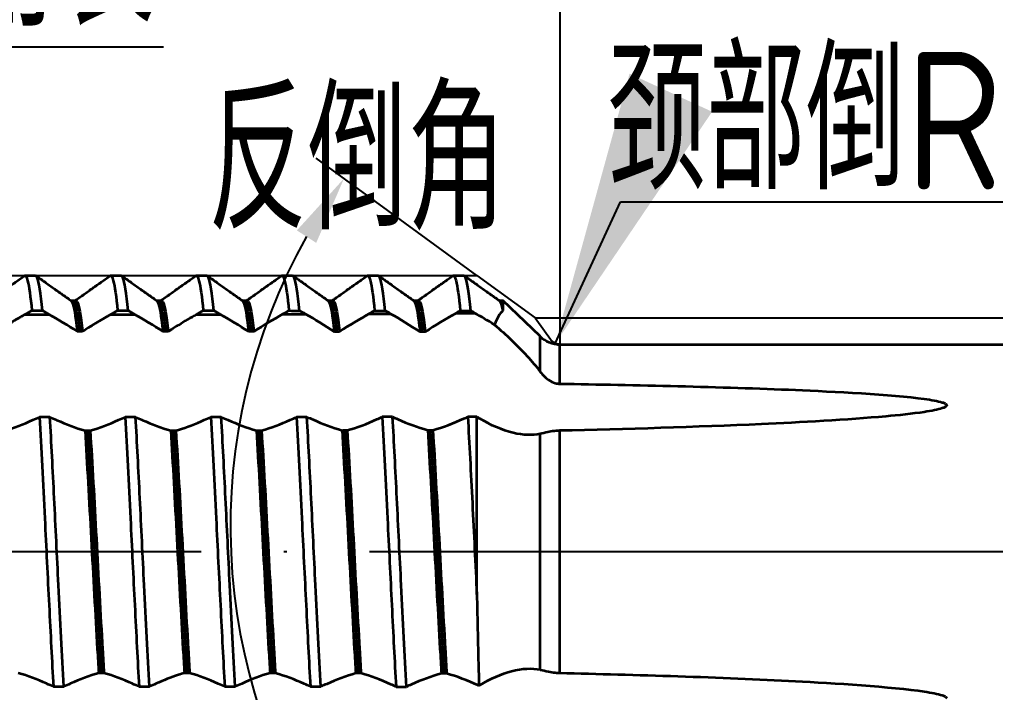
# Model space of a CAD drawing. Header units: millimetres. Extents: x -4 to 163, y 2 to 64.
# Drawn here: x 48.6 to 83.92, y 17.76 to 42.12 of the extents above; entities that cross this region are included whole.
import ezdxf

# ---------------------------------------------------------------- set-up
doc = ezdxf.new("R2010")
doc.units = ezdxf.units.MM
doc.linetypes.add('ACAD_ISO04W100', pattern=[30, 24, -3, 0, -3])
doc.layers.add('标注', color=3, linetype='Continuous')
doc.layers.add('轮廓', color=4, linetype='Continuous', lineweight=35)
doc.styles.get("Standard").update_dxf_attribs({"font": 'arial.ttf'})
doc.styles.add('工程字', font='gbenor.shx', dxfattribs={"bigfont": 'gbcbig.shx'})
doc.dimstyles.new('ISO-25', dxfattribs={"dimtxt": 2.5, "dimasz": 2.5, "dimexe": 1.25, "dimexo": 0.625, "dimtad": 1, "dimtxsty": 'Standard', "dimcen": 2.5, "dimadec": 0, "dimazin": 0, "dimtfac": 1, "dimtmove": 0, "dimatfit": 3, "dimfxl": 1, "dimarcsym": 0})
doc.dimstyles.new('ZQH', dxfattribs={"dimtxt": 3, "dimasz": 2.5, "dimexe": 1.25, "dimexo": 0, "dimgap": 0.5, "dimtad": 1, "dimdec": 3, "dimdsep": 46, "dimtxsty": '工程字', "dimblk": 'CLOSEDBLANK', "dimcen": -0.8, "dimclrd": 3, "dimclre": 3, "dimclrt": 3, "dimadec": 1, "dimazin": 2, "dimtfac": 1, "dimtdec": 3, "dimtofl": 0, "dimtmove": 0, "dimatfit": 3, "dimldrblk": 'CLOSEDBLANK', "dimfxl": 1, "dimtolj": 1, "dimtzin": 0, "dimarcsym": 0})
doc.dimstyles.new('ZQV', dxfattribs={"dimtxt": 3, "dimasz": 2.5, "dimexe": 1.25, "dimexo": 0, "dimgap": 0.5, "dimtad": 1, "dimtih": 1, "dimtoh": 1, "dimdec": 3, "dimdsep": 46, "dimtxsty": '工程字', "dimblk": 'CLOSEDBLANK', "dimcen": -0.8, "dimclrd": 3, "dimclre": 3, "dimclrt": 3, "dimadec": 1, "dimazin": 2, "dimtfac": 1, "dimtdec": 3, "dimtofl": 0, "dimtmove": 0, "dimatfit": 3, "dimldrblk": 'CLOSEDBLANK', "dimfxl": 1, "dimtolj": 1, "dimtzin": 0, "dimarcsym": 0})

# ---------------------------------------------------------------- blocks, each defined once
blk = doc.blocks.new('*D56')
at = {"layer": 'Defpoints', "color": 0, "transparency": 16777216}
for p in [(142.154, 57.166), (142.154, 32.699), (22.154, 27.348)]:
    blk.add_point(p, dxfattribs=at)
at = {"layer": '标注', "color": 3, "lineweight": -2, "transparency": 16777216}
for p, q in [((22.154, 27.348), (22.154, 58.416)), ((142.154, 32.699), (142.154, 58.416)), ((24.654, 57.166), (139.654, 57.166))]:
    blk.add_line(p, q, dxfattribs=at)
at = {"layer": '标注', "color": 3, "transparency": 16777216}
for points in [[(24.654, 57.583), (24.654, 56.749), (22.154, 57.166)], [(139.654, 57.583), (139.654, 56.749), (142.154, 57.166)]]:
    blk.add_solid(points, dxfattribs=at)
at = {"layer": '标注', "color": 3, "transparency": 16777216, "insert": (80.153, 60.249), "char_height": 5, "attachment_point": 5, "style": '工程字'}
blk.add_mtext('\\A1;总长', dxfattribs=at)
blk = doc.blocks.new('_ClosedBlank')
at = {"color": 0, "linetype": 'ByBlock', "lineweight": -2}
for p, q in [((-1, 0.167), (0, 0)), ((-1, 0.167), (-1, -0.167)), ((0, 0), (-1, -0.167))]:
    blk.add_line(p, q, dxfattribs=at)
blk = doc.blocks.new('*D61')
at = {"color": 3, "lineweight": -2, "transparency": 16777216}
for p, q in [((22.154, 27.348), (22.154, 42.376)), ((31.654, 32.848), (31.654, 42.376)), ((24.654, 41.126), (29.154, 41.126)), ((31.654, 41.126), (53.816, 41.126))]:
    blk.add_line(p, q, dxfattribs=at)
at = {"color": 3, "transparency": 16777216}
for points in [[(24.654, 41.543), (24.654, 40.709), (22.154, 41.126)], [(29.154, 41.543), (29.154, 40.709), (31.654, 41.126)]]:
    blk.add_solid(points, dxfattribs=at)
at = {"layer": 'Defpoints', "color": 0, "transparency": 16777216}
for p in [(31.654, 41.126), (31.654, 32.848), (22.154, 27.348)]:
    blk.add_point(p, dxfattribs=at)
at = {"color": 3, "transparency": 16777216, "insert": (46.34, 44.347), "char_height": 5, "attachment_point": 5, "style": '工程字'}
blk.add_mtext('\\A1;导向角长', dxfattribs=at)
blk = doc.blocks.new('*D66')
at = {"color": 3, "lineweight": -2, "transparency": 16777216}
for p, q in [((65.154, 32.848), (59.335, 37.097)), ((65.154, 12.848), (60.603, 8.854))]:
    blk.add_line(p, q, dxfattribs=at)
blk.add_arc((77.595, 23.767), 21.358, 150.5821, 214.5608, dxfattribs=at)
at = {"color": 3, "transparency": 16777216}
for points in [[(58.641, 34.483), (59.341, 34.032), (60.344, 36.36)], [(60.335, 11.907), (59.678, 11.395), (61.543, 9.679)]]:
    blk.add_solid(points, dxfattribs=at)
at = {"layer": 'Defpoints', "color": 0, "transparency": 16777216}
for p in [(65.154, 32.848), (67.259, 31.312), (57.011, 18.07), (67.875, 15.236), (65.154, 12.848)]:
    blk.add_point(p, dxfattribs=at)
at = {"color": 3, "transparency": 16777216, "insert": (60.828, 36.997), "char_height": 5, "attachment_point": 5, "style": '工程字'}
blk.add_mtext('\\A1;反倒角', dxfattribs=at)
blk = doc.blocks.new('*D68')
at = {"color": 3, "lineweight": -2, "transparency": 16777216}
for p, q in [((91.498, 31.312), (91.498, 54.026)), ((67.259, 31.312), (92.748, 31.312)), ((91.498, 16.884), (91.498, 28.812)), ((67.259, 14.384), (92.748, 14.384))]:
    blk.add_line(p, q, dxfattribs=at)
at = {"color": 3, "transparency": 16777216}
for points in [[(91.082, 28.812), (91.915, 28.812), (91.498, 31.312)], [(91.082, 16.884), (91.915, 16.884), (91.498, 14.384)]]:
    blk.add_solid(points, dxfattribs=at)
at = {"layer": 'Defpoints', "color": 0, "transparency": 16777216}
for p in [(67.259, 31.312), (67.259, 14.384), (91.498, 14.384)]:
    blk.add_point(p, dxfattribs=at)
at = {"color": 3, "transparency": 16777216, "insert": (88.361, 44.702), "char_height": 5, "attachment_point": 5, "rotation": 90, "style": '工程字'}
blk.add_mtext('\\A1;反倒角直径', dxfattribs=at)
blk = doc.blocks.new('*D69')
at = {"color": 3, "lineweight": -2, "transparency": 16777216}
for p, q in [((22.154, 27.348), (22.154, 50.061)), ((68.166, 30.348), (68.166, 50.061)), ((24.654, 48.811), (65.666, 48.811))]:
    blk.add_line(p, q, dxfattribs=at)
at = {"color": 3, "transparency": 16777216}
for points in [[(24.654, 49.228), (24.654, 48.395), (22.154, 48.811)], [(65.666, 49.228), (65.666, 48.395), (68.166, 48.811)]]:
    blk.add_solid(points, dxfattribs=at)
at = {"layer": 'Defpoints', "color": 0, "transparency": 16777216}
for p in [(68.166, 48.811), (68.166, 30.348), (22.154, 27.348)]:
    blk.add_point(p, dxfattribs=at)
at = {"color": 3, "transparency": 16777216, "insert": (45.16, 52.059), "char_height": 5, "attachment_point": 5, "style": '工程字'}
blk.add_mtext('\\A1;最大螺纹长度', dxfattribs=at)

msp = doc.modelspace()

# ---------------------------------------------------------------- linework, layer by layer
for p, q in [((31.6545, 32.8485), (65.1545, 32.8485)), ((65.1545, 32.8485), (67.2587, 31.3125)), ((67.2587, 31.3125), (67.8748, 30.461)), ((68.1545, 30.3485), (101.6545, 30.3485))]:
    msp.add_line(p, q)
at = {"color": 2, "linetype": 'ACAD_ISO04W100'}
msp.add_line((145.4719, 22.8485), (18.9166, 22.8485), dxfattribs=at)
at = {"lineweight": 40}
msp.add_arc((68.1603, 30.7666), 0.4182, 226.94323, 270.79362, dxfattribs=at)
at = {"layer": '轮廓', "color": 4, "lineweight": 35}
for p, q in [((48.8027, 32.8485), (49.1814, 32.8485)), ((51.9027, 32.8485), (52.2814, 32.8485)), ((55.0027, 32.8485), (55.3814, 32.8485)), ((58.1027, 32.8485), (58.4814, 32.8485)), ((61.2027, 32.8485), (61.5814, 32.8485)), ((64.3027, 32.8485), (64.6814, 32.8485)), ((50.4577, 31.9485), (50.5421, 31.9485)), ((50.5421, 31.9485), (50.636, 31.9485)), ((53.5577, 31.9485), (53.6421, 31.9485)), ((53.6421, 31.9485), (53.736, 31.9485)), ((56.6577, 31.9485), (56.7421, 31.9485)), ((56.7421, 31.9485), (56.836, 31.9485)), ((59.7577, 31.9485), (59.8421, 31.9485)), ((59.8421, 31.9485), (59.936, 31.9485)), ((62.8577, 31.9485), (62.9421, 31.9485)), ((62.9421, 31.9485), (63.036, 31.9485)), ((65.9577, 31.9485), (66.0421, 31.9485)), ((66.0421, 31.9485), (66.0896, 31.9485)), ((67.4403, 30.6485), (66.0896, 31.9485)), ((48.8111, 31.4398), (49.6734, 31.4398)), ((49.0541, 31.5782), (49.4328, 31.5782)), ((51.9111, 31.4398), (52.7734, 31.4398)), ((52.1541, 31.5782), (52.5328, 31.5782)), ((67.4403, 29.3787), (67.4403, 30.6485)), ((67.4474, 30.6413), (67.4403, 30.6485)), ((67.4474, 29.3692), (67.4474, 30.6413)), ((68.1545, 28.9322), (68.1545, 30.3485)), ((68.1545, 30.3485), (101.6545, 30.3485)), ((49.705, 27.7262), (49.3263, 27.7262)), ((52.805, 27.7262), (52.4263, 27.7262)), ((65.1545, 21.298), (65.1545, 27.7353)), ((68.1545, 18.4624), (68.1545, 27.2345)), ((67.4403, 18.5828), (67.4403, 27.1141)), ((67.4474, 18.5812), (67.4474, 27.1157)), ((49.8291, 17.9707), (50.2078, 17.9707)), ((52.9291, 17.9707), (53.3078, 17.9707))]:
    msp.add_line(p, q, dxfattribs=at)
at = {"layer": '轮廓', "color": 4, "lineweight": 35, "extrusion": (0, 0, -1)}
msp.add_arc((-68.1545, 31.3485), 1, 270, 315, dxfattribs=at)
at = {"layer": '轮廓', "color": 4, "lineweight": 35}
for major_axis, start_param, end_param in [((770.64, 0), -1.5699438, -1.5688279), ((-770.64, 0), 1.5756874, 1.5767661), ((770.64, 0), -1.5618441, -1.5608462), ((-770.64, 0), 1.5838328, 1.5847061)]:
    msp.add_ellipse((54.3545, 576.3646), major_axis=major_axis, ratio=0.7071068, start_param=start_param, end_param=end_param, dxfattribs=at)
for points, knots in [([(48.7854, 32.8423), (48.8232, 32.8692), (48.8609, 32.8079), (48.9507, 32.4555), (49.0022, 32.0907), (49.0541, 31.5782)], [4.7747244, 4.7747244, 4.7747244, 4.7747244, 7.0829212, 7.0829212, 10.2391818, 10.2391818, 10.2391818, 10.2391818]), ([(49.4328, 31.5782), (49.3687, 32.2123), (49.3051, 32.6191), (49.2211, 32.8242), (49.2012, 32.8485), (49.1814, 32.8485)], [0.010677, 0.010677, 0.010677, 0.010677, 3.9159838, 3.9159838, 5.1266854, 5.1266854, 5.1266854, 5.1266854]), ([(51.8854, 32.8423), (51.9232, 32.8692), (51.9609, 32.8079), (52.0507, 32.4555), (52.1022, 32.0907), (52.1541, 31.5782)], [4.7747244, 4.7747244, 4.7747244, 4.7747244, 7.0829212, 7.0829212, 10.2391818, 10.2391818, 10.2391818, 10.2391818]), ([(52.5328, 31.5782), (52.4687, 32.2123), (52.4051, 32.6191), (52.3211, 32.8242), (52.3012, 32.8485), (52.2814, 32.8485)], [0.010677, 0.010677, 0.010677, 0.010677, 3.9159838, 3.9159838, 5.1266854, 5.1266854, 5.1266854, 5.1266854]), ([(54.9854, 32.8423), (55.0232, 32.8692), (55.0609, 32.8079), (55.1507, 32.4555), (55.2022, 32.0907), (55.2541, 31.5781)], [4.7747244, 4.7747244, 4.7747244, 4.7747244, 7.0829212, 7.0829212, 10.2392545, 10.2392545, 10.2392545, 10.2392545]), ([(55.6328, 31.5781), (55.5687, 32.2123), (55.5051, 32.6191), (55.4211, 32.8242), (55.4012, 32.8485), (55.3814, 32.8485)], [0.0105301, 0.0105301, 0.0105301, 0.0105301, 3.9159838, 3.9159838, 5.1266854, 5.1266854, 5.1266854, 5.1266854]), ([(58.0854, 32.8423), (58.1232, 32.8692), (58.1609, 32.8079), (58.2507, 32.4554), (58.3023, 32.0904), (58.3541, 31.5775)], [4.7747244, 4.7747244, 4.7747244, 4.7747244, 7.0829212, 7.0829212, 10.2406197, 10.2406197, 10.2406197, 10.2406197]), ([(58.7329, 31.5773), (58.6687, 32.212), (58.6051, 32.6191), (58.5211, 32.8242), (58.5012, 32.8485), (58.4814, 32.8485)], [0.0089538, 0.0089538, 0.0089538, 0.0089538, 3.9159838, 3.9159838, 5.1266854, 5.1266854, 5.1266854, 5.1266854]), ([(61.1854, 32.8423), (61.2232, 32.8692), (61.2609, 32.8079), (61.3508, 32.4552), (61.4024, 32.0897), (61.4543, 31.576)], [4.7747244, 4.7747244, 4.7747244, 4.7747244, 7.0829212, 7.0829212, 10.2437124, 10.2437124, 10.2437124, 10.2437124]), ([(61.8331, 31.5757), (61.7688, 32.2113), (61.7052, 32.6189), (61.6211, 32.8242), (61.6012, 32.8485), (61.5814, 32.8485)], [0.00565, 0.00565, 0.00565, 0.00565, 3.9159838, 3.9159838, 5.1266854, 5.1266854, 5.1266854, 5.1266854]), ([(64.2854, 32.8423), (64.3232, 32.8692), (64.3609, 32.8079), (64.4508, 32.4549), (64.5025, 32.0885), (64.5545, 31.5736)], [4.7747244, 4.7747244, 4.7747244, 4.7747244, 7.0829212, 7.0829212, 10.2485324, 10.2485324, 10.2485324, 10.2485324]), ([(64.9333, 31.5733), (64.869, 32.2102), (64.8053, 32.6187), (64.7211, 32.8242), (64.7012, 32.8485), (64.6814, 32.8485)], [0.000619, 0.000619, 0.000619, 0.000619, 3.9159838, 3.9159838, 5.1266854, 5.1266854, 5.1266854, 5.1266854]), ([(50.4672, 31.9413), (50.5263, 31.8986), (50.5854, 31.6601), (50.6445, 31.2378), (50.6619, 31.1137), (50.6792, 30.9741), (50.6966, 30.8197)], [57.37258215, 57.37258215, 57.37258215, 57.37258215, 57.73193708, 57.73193708, 57.73193708, 57.83747659, 57.83747659, 57.83747659, 57.83747659]), ([(50.5421, 31.9483), (50.6075, 31.9476), (50.673, 31.7053), (50.7384, 31.2378), (50.7558, 31.1137), (50.7731, 30.9741), (50.7905, 30.8197)], [57.3346591, 57.3346591, 57.3346591, 57.3346591, 57.7324948, 57.7324948, 57.7324948, 57.83803432, 57.83803432, 57.83803432, 57.83803432]), ([(50.636, 31.9483), (50.7014, 31.9476), (50.7669, 31.7053), (50.8323, 31.2378), (50.8496, 31.1137), (50.867, 30.9741), (50.8844, 30.8197)], [57.33521521, 57.33521521, 57.33521521, 57.33521521, 57.73305247, 57.73305247, 57.73305247, 57.83859202, 57.83859202, 57.83859202, 57.83859202]), ([(53.5672, 31.9413), (53.6263, 31.8986), (53.6854, 31.6601), (53.7445, 31.2378), (53.7619, 31.1137), (53.7792, 30.9741), (53.7966, 30.8197)], [63.65576745, 63.65576745, 63.65576745, 63.65576745, 64.01512239, 64.01512239, 64.01512239, 64.1206619, 64.1206619, 64.1206619, 64.1206619]), ([(53.6421, 31.9483), (53.7075, 31.9476), (53.773, 31.7053), (53.8384, 31.2378), (53.8558, 31.1137), (53.8731, 30.9741), (53.8905, 30.8197)], [63.61784441, 63.61784441, 63.61784441, 63.61784441, 64.01568011, 64.01568011, 64.01568011, 64.12121963, 64.12121963, 64.12121963, 64.12121963]), ([(53.736, 31.9483), (53.8014, 31.9476), (53.8669, 31.7053), (53.9323, 31.2378), (53.9496, 31.1137), (53.967, 30.9741), (53.9844, 30.8197)], [63.61840051, 63.61840051, 63.61840051, 63.61840051, 64.01623778, 64.01623778, 64.01623778, 64.12177733, 64.12177733, 64.12177733, 64.12177733]), ([(56.6672, 31.9413), (56.7263, 31.8986), (56.7854, 31.6602), (56.8445, 31.2381), (56.8619, 31.1138), (56.8793, 30.9738), (56.8967, 30.819)], [69.93895276, 69.93895276, 69.93895276, 69.93895276, 70.29820244, 70.29820244, 70.29820244, 70.40401312, 70.40401312, 70.40401312, 70.40401312]), ([(56.7421, 31.9483), (56.8075, 31.9476), (56.8729, 31.7054), (56.9383, 31.2382), (56.9558, 31.1138), (56.9732, 30.9738), (56.9906, 30.8189)], [69.90102971, 69.90102971, 69.90102971, 69.90102971, 70.29875024, 70.29875024, 70.29875024, 70.40458336, 70.40458336, 70.40458336, 70.40458336]), ([(56.836, 31.9483), (56.9014, 31.9476), (56.9668, 31.7055), (57.0322, 31.2382), (57.0496, 31.1138), (57.067, 30.9738), (57.0845, 30.8189)], [69.90158582, 69.90158582, 69.90158582, 69.90158582, 70.29929754, 70.29929754, 70.29929754, 70.40515403, 70.40515403, 70.40515403, 70.40515403]), ([(59.7672, 31.9413), (59.8262, 31.8987), (59.8852, 31.661), (59.9442, 31.2401), (59.9618, 31.1145), (59.9794, 30.9729), (59.997, 30.8161)], [76.22213807, 76.22213807, 76.22213807, 76.22213807, 76.58082063, 76.58082063, 76.58082063, 76.68785632, 76.68785632, 76.68785632, 76.68785632]), ([(59.8421, 31.9483), (59.9074, 31.9476), (59.9727, 31.7062), (60.0381, 31.2402), (60.0557, 31.1146), (60.0733, 30.9729), (60.0909, 30.8159)], [76.18421502, 76.18421502, 76.18421502, 76.18421502, 76.58135336, 76.58135336, 76.58135336, 76.68844197, 76.68844197, 76.68844197, 76.68844197]), ([(59.936, 31.9483), (60.0013, 31.9476), (60.0666, 31.7062), (60.1319, 31.2403), (60.1496, 31.1146), (60.1672, 30.9729), (60.1848, 30.8158)], [76.18477113, 76.18477113, 76.18477113, 76.18477113, 76.58188558, 76.58188558, 76.58188558, 76.68902808, 76.68902808, 76.68902808, 76.68902808]), ([(62.8672, 31.9413), (62.926, 31.8988), (62.9848, 31.6624), (63.0437, 31.2439), (63.0616, 31.116), (63.0796, 30.9714), (63.0976, 30.8109)], [82.50532337, 82.50532337, 82.50532337, 82.50532337, 82.86292869, 82.86292869, 82.86292869, 82.97222297, 82.97222297, 82.97222297, 82.97222297]), ([(62.9421, 31.9483), (63.0073, 31.9476), (63.0724, 31.7075), (63.1375, 31.2441), (63.1555, 31.1161), (63.1735, 30.9713), (63.1915, 30.8107)], [82.46740033, 82.46740033, 82.46740033, 82.46740033, 82.86344547, 82.86344547, 82.86344547, 82.97282503, 82.97282503, 82.97282503, 82.97282503]), ([(63.036, 31.9483), (63.1011, 31.9476), (63.1663, 31.7076), (63.2314, 31.2442), (63.2494, 31.1161), (63.2674, 30.9713), (63.2854, 30.8105)], [82.46795643, 82.46795643, 82.46795643, 82.46795643, 82.86396171, 82.86396171, 82.86396171, 82.97342757, 82.97342757, 82.97342757, 82.97342757]), ([(66.0896, 31.9485), (66.0896, 31.9485), (66.0896, 31.9485), (66.0896, 31.9482), (66.0896, 31.9341), (66.0896, 31.9064)], [0.8568294, 0.8568294, 0.8568294, 0.8568294, 0.86605051, 0.86605051, 1.73209442, 1.73209442, 1.73209442, 1.73209442]), ([(66.0896, 31.9064), (66.0896, 31.8787), (66.0896, 31.8373), (66.0896, 31.7275), (66.0896, 31.6592), (66.0896, 31.5776)], [0, 0, 0, 0, 0.866023, 0.866023, 1.7320396, 1.7320396, 1.7320396, 1.7320396]), ([(48.8111, 31.4398), (48.8084, 31.4383), (48.8057, 31.4368), (48.7493, 31.4055), (48.6954, 31.3751), (48.6037, 31.3228), (48.5659, 31.301), (48.4997, 31.2624), (48.4713, 31.2458), (48.44, 31.2273), (48.437, 31.2256), (48.4311, 31.2221), (48.4282, 31.2204), (48.4224, 31.2169), (48.4195, 31.2152), (48.4139, 31.2119), (48.411, 31.2102), (48.4054, 31.2069), (48.4026, 31.2052), (48.3971, 31.2019), (48.3944, 31.2003), (48.389, 31.1971), (48.3863, 31.1955), (48.3809, 31.1923), (48.3783, 31.1907), (48.373, 31.1876), (48.3704, 31.186), (48.3652, 31.1829), (48.3626, 31.1814), (48.3576, 31.1783), (48.355, 31.1768), (48.35, 31.1738), (48.3475, 31.1723), (48.3426, 31.1693), (48.3401, 31.1679), (48.1702, 31.0659), (48.0022, 30.9611), (47.8181, 30.8417), (47.8012, 30.8307), (47.7844, 30.8197)], [0.0005068, 0.0005068, 0.0005068, 0.0005068, 0.0104115, 0.0104115, 0.2090008, 0.2090008, 0.3484121, 0.3484121, 0.4528543, 0.4528543, 0.4637574, 0.4637574, 0.474489, 0.474489, 0.4850516, 0.4850516, 0.4954481, 0.4954481, 0.5056811, 0.5056811, 0.5157532, 0.5157532, 0.5256669, 0.5256669, 0.5354248, 0.5354248, 0.5450293, 0.5450293, 0.5544829, 0.5544829, 0.5637879, 0.5637879, 0.5729468, 0.5729468, 0.5819619, 0.5819619, 1.1983653, 1.1983653, 1.2606321, 1.2606321, 1.2606321, 1.2606321]), ([(51.9111, 31.4398), (51.9084, 31.4383), (51.9057, 31.4368), (51.8933, 31.43), (51.8836, 31.4246), (51.8646, 31.4139), (51.8552, 31.4086), (51.8367, 31.3983), (51.8276, 31.3932), (51.8097, 31.3831), (51.8009, 31.3781), (51.7835, 31.3683), (51.775, 31.3634), (51.7582, 31.3539), (51.7499, 31.3492), (51.7336, 31.3399), (51.7256, 31.3353), (51.7099, 31.3263), (51.7021, 31.3218), (51.6869, 31.313), (51.6794, 31.3087), (51.6646, 31.3001), (51.6573, 31.2959), (51.643, 31.2876), (51.6359, 31.2835), (51.6221, 31.2755), (51.6152, 31.2715), (51.6018, 31.2636), (51.5952, 31.2598), (51.5822, 31.2522), (51.5758, 31.2484), (51.5632, 31.241), (51.557, 31.2373), (51.5448, 31.2301), (51.5388, 31.2266), (51.5269, 31.2196), (51.5211, 31.2162), (51.5097, 31.2094), (51.504, 31.206), (51.4929, 31.1994), (51.4875, 31.1962), (51.4767, 31.1898), (51.4715, 31.1866), (51.461, 31.1804), (51.4559, 31.1773), (51.4458, 31.1713), (51.4409, 31.1683), (51.4311, 31.1625), (51.4263, 31.1596), (51.4169, 31.1539), (51.4122, 31.1511), (51.403, 31.1456), (51.3985, 31.1428), (51.3897, 31.1375), (51.3853, 31.1348), (51.3767, 31.1296), (51.3725, 31.1271), (51.3641, 31.122), (51.36, 31.1195), (51.352, 31.1146), (51.348, 31.1122), (51.3402, 31.1074), (51.3364, 31.1051), (51.3288, 31.1005), (51.3251, 31.0982), (51.3177, 31.0937), (51.3141, 31.0915), (51.307, 31.0872), (51.3035, 31.085), (51.2967, 31.0808), (51.2933, 31.0787), (51.2866, 31.0746), (51.2833, 31.0726), (51.2769, 31.0687), (51.2737, 31.0667), (51.2675, 31.0629), (51.2644, 31.061), (51.2583, 31.0572), (51.2553, 31.0554), (51.2495, 31.0518), (51.2466, 31.05), (51.2409, 31.0465), (51.2381, 31.0447), (51.2326, 31.0413), (51.2299, 31.0396), (51.2246, 31.0363), (51.2219, 31.0347), (51.1311, 30.9783), (51.0428, 30.9224), (50.9313, 30.8502), (50.9078, 30.835), (50.8844, 30.8197)], [0.0005068, 0.0005068, 0.0005068, 0.0005068, 0.0104115, 0.0104115, 0.0462158, 0.0462158, 0.0808941, 0.0808941, 0.1144847, 0.1144847, 0.1469852, 0.1469852, 0.1784501, 0.1784501, 0.2089172, 0.2089172, 0.2384195, 0.2384195, 0.2669893, 0.2669893, 0.29466, 0.29466, 0.3214717, 0.3214717, 0.3474415, 0.3474415, 0.372565, 0.372565, 0.3968961, 0.3968961, 0.4204603, 0.4204603, 0.4432822, 0.4432822, 0.4653853, 0.4653853, 0.4867928, 0.4867928, 0.5075267, 0.5075267, 0.5276086, 0.5276086, 0.5470591, 0.5470591, 0.5658983, 0.5658983, 0.5841456, 0.5841456, 0.6018198, 0.6018198, 0.6189391, 0.6189391, 0.6355211, 0.6355211, 0.6515826, 0.6515826, 0.6671402, 0.6671402, 0.6822099, 0.6822099, 0.696807, 0.696807, 0.7109463, 0.7109463, 0.7246425, 0.7246425, 0.7379094, 0.7379094, 0.7507605, 0.7507605, 0.763209, 0.763209, 0.7752675, 0.7752675, 0.7869484, 0.7869484, 0.7982633, 0.7982633, 0.809224, 0.809224, 0.8198415, 0.8198415, 0.8301266, 0.8301266, 0.8400897, 0.8400897, 0.849741, 0.849741, 1.1743811, 1.1743811, 1.2608042, 1.2608042, 1.2608042, 1.2608042]), ([(50.7905, 30.8197), (50.7748, 30.8197), (50.7592, 30.8197), (50.7279, 30.8197), (50.7122, 30.8197), (50.6966, 30.8197)], [0, 0, 0, 0, 0.046946036, 0.046946036, 0.093892076, 0.093892076, 0.093892076, 0.093892076]), ([(50.8844, 30.8197), (50.8687, 30.8197), (50.8531, 30.8197), (50.8218, 30.8197), (50.8061, 30.8197), (50.7905, 30.8197)], [0, 0, 0, 0, 0.046946026, 0.046946026, 0.093890958, 0.093890958, 0.093890958, 0.093890958]), ([(53.8905, 30.8197), (53.8748, 30.8197), (53.8592, 30.8197), (53.8279, 30.8197), (53.8122, 30.8197), (53.7966, 30.8197)], [0, 0, 0, 0, 0.046946034, 0.046946034, 0.09389207, 0.09389207, 0.09389207, 0.09389207]), ([(53.9844, 30.8197), (53.9687, 30.8197), (53.9531, 30.8197), (53.9218, 30.8197), (53.9061, 30.8197), (53.8905, 30.8197)], [0, 0, 0, 0, 0.046946023, 0.046946023, 0.093890956, 0.093890956, 0.093890956, 0.093890956]), ([(54.3545, 31.0548), (54.3078, 31.026), (54.2611, 30.9969), (54.1911, 30.9527), (54.1678, 30.9379), (54.1215, 30.9084), (54.0986, 30.8937), (54.0729, 30.8771), (54.07, 30.8753), (54.0396, 30.8556), (54.012, 30.8377), (53.9844, 30.8197)], [0, 0, 0, 0, 0.17169007, 0.17169007, 0.25768532, 0.25768532, 0.34210134, 0.34210134, 0.35256036, 0.35256036, 0.45432381, 0.45432381, 0.45432381, 0.45432381]), ([(65.7862, 31.0687), (65.9962, 30.8906), (66.2061, 30.7014), (66.7998, 30.1313), (67.1539, 29.7479), (67.4403, 29.3787)], [0.7355904, 0.7355904, 0.7355904, 0.7355904, 1.6062237, 1.6062237, 3.2533845, 3.2533845, 3.2533845, 3.2533845]), ([(67.4474, 29.3692), (67.5345, 29.2521), (67.635, 29.1522), (67.8179, 29.0249), (67.9021, 28.9815), (68.0226, 28.9478), (68.0534, 28.9414), (68.1079, 28.9343), (68.1311, 28.9326), (68.1545, 28.9322)], [0, 0, 0, 0, 0.44171155, 0.44171155, 0.75664811, 0.75664811, 0.86242665, 0.86242665, 0.94057563, 0.94057563, 0.94057563, 0.94057563]), ([(68.1545, 28.9322), (70.8715, 28.8884), (74, 28.82), (78.0126, 28.6524), (80.1671, 28.5476), (81.5978, 28.3502), (81.8408, 28.3075), (82.0343, 28.2446), (82.0749, 28.2288), (82.119, 28.2026), (82.1324, 28.1929), (82.1476, 28.175), (82.1519, 28.1675), (82.1542, 28.1569), (82.1545, 28.1543), (82.1545, 28.1518)], [0, 0, 0, 0, 8.1543113, 8.1543113, 12.1974275, 12.1974275, 13.0785512, 13.0785512, 13.3147605, 13.3147605, 13.4227539, 13.4227539, 13.4909335, 13.4909335, 13.5128441, 13.5128441, 13.5128441, 13.5128441]), ([(82.1545, 28.1518), (82.1545, 28.1476), (82.1537, 28.1434), (82.1497, 28.1318), (82.145, 28.1248), (82.1293, 28.1079), (82.116, 28.0984), (82.0728, 28.0728), (82.0337, 28.0571), (81.8422, 27.9921), (81.6, 27.9463), (80.9147, 27.8425), (80.3831, 27.7885), (78.5755, 27.6262), (76.8328, 27.5327), (73.1014, 27.3635), (70.5182, 27.2874), (68.1545, 27.2345)], [13.5128441, 13.5128441, 13.5128441, 13.5128441, 13.5486543, 13.5486543, 13.6130377, 13.6130377, 13.7179906, 13.7179906, 13.9475527, 13.9475527, 14.8297976, 14.8297976, 16.317997, 16.317997, 21.0344768, 21.0344768, 29.0306036, 29.0306036, 29.0306036, 29.0306036]), ([(49.3263, 27.7262), (49.3904, 26.5912), (49.454, 25.3433), (49.5701, 23.0059), (49.6218, 21.9457), (49.7257, 19.8804), (49.7772, 18.888), (49.8291, 17.9707)], [0.010677, 0.010677, 0.010677, 0.010677, 3.9159838, 3.9159838, 7.0829218, 7.0829218, 10.2391828, 10.2391828, 10.2391828, 10.2391828]), ([(50.2078, 17.9707), (50.1437, 19.1057), (50.0801, 20.3536), (49.9639, 22.691), (49.9122, 23.7512), (49.8084, 25.8165), (49.7569, 26.8089), (49.705, 27.7262)], [0.010677, 0.010677, 0.010677, 0.010677, 3.9159838, 3.9159838, 7.0829218, 7.0829218, 10.2391828, 10.2391828, 10.2391828, 10.2391828]), ([(49.948, 27.6214), (49.9507, 27.6202), (49.9534, 27.619), (50.294, 27.4641), (50.6367, 27.3365), (50.9749, 27.2381)], [0.0005068, 0.0005068, 0.0005068, 0.0005068, 0.0104115, 0.0104115, 1.258333, 1.258333, 1.258333, 1.258333]), ([(52.4263, 27.7262), (52.4904, 26.5912), (52.554, 25.3433), (52.6701, 23.0059), (52.7218, 21.9457), (52.8257, 19.8804), (52.8772, 18.888), (52.9291, 17.9707)], [0.010677, 0.010677, 0.010677, 0.010677, 3.9159838, 3.9159838, 7.0829218, 7.0829218, 10.2391828, 10.2391828, 10.2391828, 10.2391828]), ([(53.3078, 17.9707), (53.2437, 19.1057), (53.1801, 20.3536), (53.0639, 22.691), (53.0122, 23.7512), (52.9084, 25.8165), (52.8569, 26.8089), (52.805, 27.7262)], [0.010677, 0.010677, 0.010677, 0.010677, 3.9159838, 3.9159838, 7.0829218, 7.0829218, 10.2391828, 10.2391828, 10.2391828, 10.2391828]), ([(53.048, 27.6214), (53.0507, 27.6202), (53.0534, 27.619), (53.394, 27.4641), (53.7367, 27.3365), (54.0749, 27.2381)], [0.0005068, 0.0005068, 0.0005068, 0.0005068, 0.0104115, 0.0104115, 1.258333, 1.258333, 1.258333, 1.258333]), ([(55.5263, 27.7263), (55.5904, 26.5913), (55.654, 25.3434), (55.7701, 23.0059), (55.8218, 21.9457), (55.9257, 19.8803), (55.9772, 18.8879), (56.0291, 17.9705)], [0.0105536, 0.0105536, 0.0105536, 0.0105536, 3.9159838, 3.9159838, 7.0829218, 7.0829218, 10.2394349, 10.2394349, 10.2394349, 10.2394349]), ([(56.4078, 17.9704), (56.3437, 19.1055), (56.2801, 20.3534), (56.1639, 22.691), (56.1122, 23.7512), (56.0084, 25.8166), (55.9569, 26.809), (55.905, 27.7264)], [0.010298, 0.010298, 0.010298, 0.010298, 3.9159838, 3.9159838, 7.0829218, 7.0829218, 10.2393989, 10.2393989, 10.2393989, 10.2393989]), ([(58.6262, 27.7276), (58.6904, 26.5922), (58.7539, 25.3439), (58.8701, 23.0059), (58.9218, 21.9457), (59.0257, 19.8797), (59.0773, 18.8867), (59.1292, 17.969)], [0.0090368, 0.0090368, 0.0090368, 0.0090368, 3.9159838, 3.9159838, 7.0829218, 7.0829218, 10.241232, 10.241232, 10.241232, 10.241232]), ([(59.5079, 17.9687), (59.4437, 19.1042), (59.3802, 20.3528), (59.2639, 22.691), (59.2122, 23.7512), (59.1084, 25.8171), (59.0568, 26.8101), (59.0049, 27.7279)], [0.0082898, 0.0082898, 0.0082898, 0.0082898, 3.9159838, 3.9159838, 7.0829218, 7.0829218, 10.2411267, 10.2411267, 10.2411267, 10.2411267]), ([(61.726, 27.7304), (61.7903, 26.5943), (61.8539, 25.345), (61.9701, 23.0059), (62.0218, 21.9457), (62.1258, 19.8786), (62.1774, 18.8845), (62.2293, 17.9659)], [0.0057929, 0.0057929, 0.0057929, 0.0057929, 3.9159838, 3.9159838, 7.0829218, 7.0829218, 10.2447566, 10.2447566, 10.2447566, 10.2447566]), ([(62.6081, 17.9654), (62.5439, 19.1018), (62.4802, 20.3515), (62.3639, 22.691), (62.3122, 23.7512), (62.2083, 25.8183), (62.1567, 26.8123), (62.1047, 27.7309)], [0.0045542, 0.0045542, 0.0045542, 0.0045542, 3.9159838, 3.9159838, 7.0829218, 7.0829218, 10.2445816, 10.2445816, 10.2445816, 10.2445816]), ([(64.8258, 27.7348), (64.8807, 26.7634), (64.9353, 25.708), (65.0451, 23.5172), (65.0996, 22.397), (65.1545, 21.298)], [0.0008224, 0.0008224, 0.0008224, 0.0008224, 3.3447219, 3.3447219, 6.6862556, 6.6862556, 6.6862556, 6.6862556]), ([(67.4403, 27.1141), (67.1683, 27.056), (66.8351, 27.0668), (66.0728, 27.2477), (65.6581, 27.4265), (65.256, 27.6759)], [0, 0, 0, 0, 1.3427695, 1.3427695, 2.7980016, 2.7980016, 2.7980016, 2.7980016]), ([(50.9749, 27.2381), (50.9751, 27.2381), (50.9753, 27.2381), (50.9911, 27.2381), (51.0067, 27.2381), (51.0378, 27.2381), (51.0533, 27.2381), (51.0688, 27.2381)], [0, 0, 0, 0, 0.000568018, 0.000568018, 0.047516927, 0.047516927, 0.09389884, 0.09389884, 0.09389884, 0.09389884]), ([(50.9749, 27.2381), (51.049, 26.0408), (51.1231, 24.6934), (51.1972, 23.3284), (51.2713, 21.9635), (51.3454, 20.583), (51.4195, 19.3229), (51.4369, 19.0278), (51.4542, 18.7392), (51.4716, 18.4588)], [58.401526, 58.401526, 58.401526, 58.401526, 58.8521297, 58.8521297, 58.8521297, 59.3027334, 59.3027334, 59.3027334, 59.408273, 59.408273, 59.408273, 59.408273]), ([(51.0688, 27.2381), (51.069, 27.2381), (51.0691, 27.2381), (51.085, 27.2381), (51.1006, 27.2381), (51.1317, 27.2381), (51.1472, 27.2381), (51.1627, 27.2381)], [0, 0, 0, 0, 0.000567914, 0.000567914, 0.047491004, 0.047491004, 0.093847414, 0.093847414, 0.093847414, 0.093847414]), ([(51.0688, 27.2381), (51.1429, 26.0408), (51.217, 24.6934), (51.2911, 23.3284), (51.3652, 21.9635), (51.4393, 20.583), (51.5134, 19.3229), (51.5308, 19.0278), (51.5481, 18.7392), (51.5655, 18.4588)], [58.4020837, 58.4020837, 58.4020837, 58.4020837, 58.8526874, 58.8526874, 58.8526874, 59.3032911, 59.3032911, 59.3032911, 59.4088307, 59.4088307, 59.4088307, 59.4088307]), ([(51.1627, 27.2381), (51.2368, 26.0409), (51.3109, 24.6934), (51.385, 23.3284), (51.4591, 21.9635), (51.5332, 20.583), (51.6073, 19.3229), (51.6246, 19.0278), (51.642, 18.7392), (51.6594, 18.4588)], [58.4026415, 58.4026415, 58.4026415, 58.4026415, 58.8532451, 58.8532451, 58.8532451, 59.3038488, 59.3038488, 59.3038488, 59.4093884, 59.4093884, 59.4093884, 59.4093884]), ([(54.0749, 27.2381), (54.0751, 27.2381), (54.0753, 27.2381), (54.0911, 27.2381), (54.1067, 27.2381), (54.1378, 27.2381), (54.1533, 27.2381), (54.1688, 27.2381)], [0, 0, 0, 0, 0.000568087, 0.000568087, 0.047534069, 0.047534069, 0.093932847, 0.093932847, 0.093932847, 0.093932847]), ([(54.0749, 27.2381), (54.149, 26.0408), (54.2231, 24.6934), (54.2972, 23.3284), (54.3713, 21.9635), (54.4454, 20.583), (54.5195, 19.3229), (54.5369, 19.0278), (54.5542, 18.7392), (54.5716, 18.4588)], [64.6847113, 64.6847113, 64.6847113, 64.6847113, 65.135315, 65.135315, 65.135315, 65.5859187, 65.5859187, 65.5859187, 65.6914595, 65.6914595, 65.6914595, 65.6914595]), ([(54.1688, 27.2381), (54.169, 27.2381), (54.1691, 27.2381), (54.185, 27.2381), (54.2006, 27.2381), (54.2317, 27.2381), (54.2472, 27.2381), (54.2627, 27.2381)], [0, 0, 0, 0, 0.000567884, 0.000567884, 0.047483593, 0.047483593, 0.09383271, 0.09383271, 0.09383271, 0.09383271]), ([(54.1688, 27.2381), (54.2429, 26.0408), (54.317, 24.6934), (54.3911, 23.3284), (54.4652, 21.9635), (54.5393, 20.583), (54.6134, 19.3229), (54.6308, 19.0278), (54.6481, 18.7392), (54.6655, 18.4587)], [64.685269, 64.685269, 64.685269, 64.685269, 65.1358727, 65.1358727, 65.1358727, 65.5864764, 65.5864764, 65.5864764, 65.6920185, 65.6920185, 65.6920185, 65.6920185]), ([(54.2627, 27.2381), (54.3368, 26.0409), (54.4109, 24.6934), (54.485, 23.3284), (54.5591, 21.9635), (54.6332, 20.583), (54.7073, 19.3229), (54.7247, 19.0278), (54.742, 18.7392), (54.7594, 18.4587)], [64.6858268, 64.6858268, 64.6858268, 64.6858268, 65.1364305, 65.1364305, 65.1364305, 65.5870341, 65.5870341, 65.5870341, 65.6925779, 65.6925779, 65.6925779, 65.6925779]), ([(57.1748, 27.2398), (57.2489, 26.0426), (57.323, 24.6952), (57.3971, 23.3303), (57.4712, 21.9654), (57.5453, 20.5848), (57.6194, 19.3246), (57.6369, 19.0281), (57.6543, 18.7382), (57.6717, 18.4565)], [70.9676923, 70.9676923, 70.9676923, 70.9676923, 71.4182978, 71.4182978, 71.4182978, 71.8689034, 71.8689034, 71.8689034, 71.9749265, 71.9749265, 71.9749265, 71.9749265]), ([(57.2687, 27.2399), (57.3428, 26.0427), (57.4169, 24.6953), (57.491, 23.3304), (57.5651, 21.9655), (57.6392, 20.5849), (57.7133, 19.3247), (57.7307, 19.0281), (57.7482, 18.7381), (57.7656, 18.4564)], [70.9682362, 70.9682362, 70.9682362, 70.9682362, 71.4188418, 71.4188418, 71.4188418, 71.8694475, 71.8694475, 71.8694475, 71.9755005, 71.9755005, 71.9755005, 71.9755005]), ([(57.3625, 27.24), (57.4366, 26.0429), (57.5108, 24.6954), (57.5849, 23.3305), (57.659, 21.9656), (57.7331, 20.585), (57.8072, 19.3248), (57.8246, 19.0281), (57.8421, 18.7381), (57.8595, 18.4562)], [70.9687796, 70.9687796, 70.9687796, 70.9687796, 71.4193853, 71.4193853, 71.4193853, 71.8699911, 71.8699911, 71.8699911, 71.976075, 71.976075, 71.976075, 71.976075]), ([(60.2744, 27.2454), (60.3485, 26.0487), (60.4226, 24.7015), (60.4968, 23.3366), (60.5709, 21.9717), (60.645, 20.591), (60.7191, 19.3304), (60.7368, 19.0297), (60.7544, 18.7357), (60.7721, 18.4502)], [77.2501742, 77.2501742, 77.2501742, 77.2501742, 77.7007854, 77.7007854, 77.7007854, 78.1513966, 78.1513966, 78.1513966, 78.2588977, 78.2588977, 78.2588977, 78.2588977]), ([(60.3683, 27.2456), (60.4424, 26.0489), (60.5165, 24.7018), (60.5906, 23.3369), (60.6647, 21.972), (60.7388, 20.5912), (60.813, 19.3306), (60.8306, 19.0297), (60.8483, 18.7356), (60.866, 18.45)], [77.2507026, 77.2507026, 77.2507026, 77.2507026, 77.701314, 77.701314, 77.701314, 78.1519255, 78.1519255, 78.1519255, 78.2594873, 78.2594873, 78.2594873, 78.2594873]), ([(60.4622, 27.2458), (60.5363, 26.0492), (60.6104, 24.702), (60.6845, 23.3371), (60.7586, 21.9723), (60.8327, 20.5915), (60.9068, 19.3309), (60.9245, 19.0298), (60.9422, 18.7355), (60.9599, 18.4497)], [77.2512306, 77.2512306, 77.2512306, 77.2512306, 77.7018422, 77.7018422, 77.7018422, 78.1524538, 78.1524538, 78.1524538, 78.2600774, 78.2600774, 78.2600774, 78.2600774]), ([(63.3738, 27.2552), (63.4479, 26.0592), (63.522, 24.7125), (63.5962, 23.3477), (63.6703, 21.9829), (63.7444, 20.6018), (63.8185, 19.3406), (63.8366, 19.0326), (63.8547, 18.7317), (63.8728, 18.4397)], [83.5321301, 83.5321301, 83.5321301, 83.5321301, 83.982751, 83.982751, 83.982751, 84.433372, 84.433372, 84.433372, 84.543401, 84.543401, 84.543401, 84.543401]), ([(63.4677, 27.2555), (63.5418, 26.0596), (63.6159, 24.7129), (63.69, 23.3481), (63.7641, 21.9833), (63.8382, 20.6022), (63.9123, 19.3409), (63.9305, 19.0327), (63.9486, 18.7316), (63.9667, 18.4394)], [83.532642, 83.532642, 83.532642, 83.532642, 83.9832633, 83.9832633, 83.9832633, 84.4338846, 84.4338846, 84.4338846, 84.5440073, 84.5440073, 84.5440073, 84.5440073]), ([(63.5616, 27.2559), (63.6357, 26.06), (63.7098, 24.7133), (63.7839, 23.3485), (63.858, 21.9837), (63.9321, 20.6026), (64.0062, 19.3413), (64.0243, 19.0328), (64.0425, 18.7314), (64.0606, 18.439)], [83.5331535, 83.5331535, 83.5331535, 83.5331535, 83.983775, 83.983775, 83.983775, 84.4343966, 84.4343966, 84.4343966, 84.5446142, 84.5446142, 84.5446142, 84.5446142]), ([(68.1545, 27.2345), (68.1294, 27.234), (68.1044, 27.2329), (68.0381, 27.2287), (67.9976, 27.2247), (67.8712, 27.209), (67.7901, 27.1935), (67.6196, 27.157), (67.5278, 27.134), (67.4474, 27.1157)], [0, 0, 0, 0, 0.07538974, 0.07538974, 0.20113663, 0.20113663, 0.4783626, 0.4783626, 0.84703524, 0.84703524, 0.84703524, 0.84703524]), ([(65.1545, 21.298), (65.1707, 20.537), (65.1868, 19.7943), (65.2116, 18.7138), (65.2201, 18.3532), (65.2287, 18.005)], [0.0068527, 0.0068527, 0.0068527, 0.0068527, 2.3260564, 2.3260564, 3.5391415, 3.5391415, 3.5391415, 3.5391415]), ([(51.5655, 18.4588), (51.5498, 18.4588), (51.5342, 18.4588), (51.5029, 18.4588), (51.4872, 18.4588), (51.4716, 18.4588)], [0, 0, 0, 0, 0.046946036, 0.046946036, 0.093892075, 0.093892075, 0.093892075, 0.093892075]), ([(51.6594, 18.4588), (51.6437, 18.4588), (51.6281, 18.4588), (51.5968, 18.4588), (51.5811, 18.4588), (51.5655, 18.4588)], [0, 0, 0, 0, 0.046946024, 0.046946024, 0.093890955, 0.093890955, 0.093890955, 0.093890955]), ([(65.256, 18.021), (65.6388, 18.2584), (66.0327, 18.4318), (66.7999, 18.6288), (67.1539, 18.644), (67.4403, 18.5828)], [0, 0, 0, 0, 1.6064035, 1.6064035, 3.2533638, 3.2533638, 3.2533638, 3.2533638]), ([(67.4474, 18.5812), (67.5345, 18.5614), (67.635, 18.536), (67.8179, 18.498), (67.9021, 18.4829), (68.0226, 18.4698), (68.0534, 18.4672), (68.1079, 18.4639), (68.1311, 18.4629), (68.1545, 18.4624)], [0.00006044, 0.00006044, 0.00006044, 0.00006044, 0.44172518, 0.44172518, 0.75673867, 0.75673867, 0.86252782, 0.86252782, 0.94064347, 0.94064347, 0.94064347, 0.94064347]), ([(68.1545, 18.4624), (70.8715, 18.4016), (73.9999, 18.3072), (78.0125, 18.0974), (80.1671, 17.9672), (81.5977, 17.7511), (81.8408, 17.7051), (82.0343, 17.6396), (82.0749, 17.6233), (82.119, 17.5965), (82.1324, 17.5866), (82.1476, 17.5685), (82.1519, 17.5609), (82.1542, 17.5503), (82.1545, 17.5477), (82.1545, 17.5451)], [0.0002426, 0.0002426, 0.0002426, 0.0002426, 8.15438, 8.15438, 12.1976082, 12.1976082, 13.0787423, 13.0787423, 13.3149559, 13.3149559, 13.4229491, 13.4229491, 13.4911285, 13.4911285, 13.5130395, 13.5130395, 13.5130395, 13.5130395])]:
    msp.add_open_spline(points, degree=3, knots=knots, dxfattribs=at)
for points, degree in [([(47.5265, 31.9485), (48.7854, 32.8423)], 1), ([(49.1987, 32.8423), (50.4672, 31.9417)], 1), ([(50.6265, 31.9485), (51.8854, 32.8423)], 1), ([(52.2987, 32.8423), (53.5672, 31.9417)], 1), ([(53.7265, 31.9485), (54.9854, 32.8423)], 1), ([(55.3987, 32.8423), (56.6672, 31.9417)], 1), ([(56.8265, 31.9485), (58.0854, 32.8423)], 1), ([(58.4987, 32.8423), (59.7672, 31.9417)], 1), ([(59.9265, 31.9485), (61.1854, 32.8423)], 1), ([(61.5987, 32.8423), (62.8672, 31.9417)], 1), ([(63.0265, 31.9485), (64.2854, 32.8423)], 1), ([(64.6987, 32.8423), (65.9672, 31.9417)], 1), ([(65.9672, 31.9415), (66.008, 31.9123), (66.0488, 31.7902), (66.0896, 31.5776)], 3), ([(66.0421, 31.9484), (66.0579, 31.9484), (66.0738, 31.9344), (66.0896, 31.9064)], 3), ([(49.0541, 31.5782), (48.9731, 31.532), (48.8921, 31.4859), (48.8111, 31.4398)], 3), ([(49.6734, 31.4398), (49.5932, 31.4859), (49.513, 31.5321), (49.4328, 31.5782)], 3), ([(50.6966, 30.8197), (50.3556, 31.0409), (50.0117, 31.2498), (49.6734, 31.4398)], 3), ([(52.1541, 31.5782), (52.0731, 31.532), (51.9921, 31.4859), (51.9111, 31.4398)], 3), ([(52.7734, 31.4398), (52.6932, 31.4859), (52.613, 31.5321), (52.5328, 31.5782)], 3), ([(53.7966, 30.8197), (53.4556, 31.0409), (53.1117, 31.2498), (52.7734, 31.4398)], 3), ([(55.0115, 31.44), (54.7932, 31.319), (54.5735, 31.1901), (54.3545, 31.0548)], 3), ([(55.2541, 31.5781), (55.1732, 31.5321), (55.0923, 31.486), (55.0115, 31.44)], 3), ([(55.2541, 31.5781), (55.3802, 31.5781), (55.5065, 31.5781), (55.6328, 31.5781)], 3), ([(55.8714, 31.4409), (55.7919, 31.4866), (55.7123, 31.5324), (55.6328, 31.5781)], 3), ([(56.8967, 30.819), (56.5551, 31.041), (56.2104, 31.2504), (55.8714, 31.4409)], 3), ([(58.1237, 31.4463), (57.779, 31.2553), (57.4294, 31.0442), (57.0845, 30.8189)], 3), ([(58.3541, 31.5775), (58.2773, 31.5338), (58.2005, 31.49), (58.1237, 31.4463)], 3), ([(58.3541, 31.5775), (58.4803, 31.5774), (58.6066, 31.5774), (58.7329, 31.5773)], 3), ([(58.955, 31.4495), (58.881, 31.4921), (58.8069, 31.5347), (58.7329, 31.5773)], 3), ([(59.997, 30.8161), (59.6499, 31.0425), (59.2995, 31.2559), (58.955, 31.4495)], 3), ([(61.2533, 31.4616), (60.8989, 31.2653), (60.5394, 31.048), (60.1848, 30.8158)], 3), ([(61.4543, 31.576), (61.3873, 31.5379), (61.3203, 31.4997), (61.2533, 31.4616)], 3), ([(61.4543, 31.576), (61.5805, 31.5759), (61.7067, 31.5758), (61.8331, 31.5757)], 3), ([(62.0223, 31.4668), (61.9592, 31.5031), (61.8961, 31.5394), (61.8331, 31.5757)], 3), ([(63.0976, 30.8109), (62.7396, 31.0459), (62.3778, 31.267), (62.0223, 31.4668)], 3), ([(64.4006, 31.4861), (64.0307, 31.2813), (63.6552, 31.0538), (63.2854, 30.8105)], 3), ([(64.5545, 31.5736), (64.5032, 31.5444), (64.4519, 31.5153), (64.4006, 31.4861)], 3), ([(64.5545, 31.5736), (64.6807, 31.5735), (64.807, 31.5734), (64.9333, 31.5733)], 3), ([(65.0735, 31.4925), (65.0268, 31.5194), (64.98, 31.5463), (64.9333, 31.5733)], 3), ([(65.7862, 31.0687), (65.5478, 31.218), (65.3092, 31.36), (65.0735, 31.4925)], 3), ([(66.0896, 31.5776), (65.9867, 31.482), (65.8859, 31.3104), (65.7862, 31.0687)], 3), ([(56.9906, 30.8189), (56.9593, 30.8189), (56.928, 30.8189), (56.8967, 30.819)], 3), ([(57.0845, 30.8189), (57.0532, 30.8189), (57.0219, 30.8189), (56.9906, 30.8189)], 3), ([(60.0909, 30.8159), (60.0596, 30.816), (60.0283, 30.816), (59.997, 30.8161)], 3), ([(60.1848, 30.8158), (60.1535, 30.8159), (60.1222, 30.8159), (60.0909, 30.8159)], 3), ([(63.1915, 30.8107), (63.1602, 30.8107), (63.1289, 30.8108), (63.0976, 30.8109)], 3), ([(63.2854, 30.8105), (63.2541, 30.8105), (63.2228, 30.8106), (63.1915, 30.8107)], 3), ([(67.4403, 29.3787), (67.4426, 29.3755), (67.445, 29.3723), (67.4474, 29.3692)], 3), ([(48.0627, 27.2381), (48.4036, 27.3366), (48.7474, 27.4651), (49.0857, 27.6214)], 3), ([(49.0857, 27.6214), (49.1659, 27.6563), (49.2461, 27.6913), (49.3263, 27.7262)], 3), ([(49.705, 27.7262), (49.786, 27.6912), (49.867, 27.6563), (49.948, 27.6214)], 3), ([(51.1627, 27.2381), (51.5036, 27.3366), (51.8474, 27.4651), (52.1857, 27.6214)], 3), ([(52.1857, 27.6214), (52.2659, 27.6563), (52.3461, 27.6913), (52.4263, 27.7262)], 3), ([(52.805, 27.7262), (52.886, 27.6912), (52.967, 27.6563), (53.048, 27.6214)], 3), ([(54.3545, 27.2654), (54.6653, 27.3599), (54.9781, 27.4793), (55.2865, 27.6218)], 3), ([(55.2865, 27.6218), (55.3664, 27.6566), (55.4463, 27.6915), (55.5263, 27.7263)], 3), ([(55.905, 27.7264), (55.7787, 27.7263), (55.6524, 27.7263), (55.5263, 27.7263)], 3), ([(55.905, 27.7264), (55.9851, 27.6919), (56.0651, 27.6574), (56.1452, 27.6229)], 3), ([(56.1452, 27.6229), (56.4867, 27.4672), (56.8331, 27.3383), (57.1748, 27.2398)], 3), ([(57.3625, 27.24), (57.7082, 27.3398), (58.0569, 27.4703), (58.3999, 27.6289)], 3), ([(58.3999, 27.6289), (58.4753, 27.6618), (58.5508, 27.6947), (58.6262, 27.7276)], 3), ([(59.0049, 27.7279), (58.8786, 27.7278), (58.7524, 27.7277), (58.6262, 27.7276)], 3), ([(59.0049, 27.7279), (59.0789, 27.696), (59.1529, 27.6642), (59.227, 27.6323)], 3), ([(59.227, 27.6323), (59.5745, 27.474), (59.9269, 27.3439), (60.2744, 27.2454)], 3), ([(60.4622, 27.2458), (60.818, 27.3476), (61.1773, 27.4816), (61.5304, 27.645)], 3), ([(61.5304, 27.645), (61.5956, 27.6735), (61.6608, 27.702), (61.726, 27.7304)], 3), ([(62.1047, 27.7309), (61.9784, 27.7307), (61.8522, 27.7306), (61.726, 27.7304)], 3), ([(62.1047, 27.7309), (62.1672, 27.704), (62.2297, 27.6772), (62.2921, 27.6503)], 3), ([(62.2921, 27.6503), (62.651, 27.487), (63.0152, 27.3539), (63.3738, 27.2552)], 3), ([(63.5616, 27.2559), (63.9334, 27.3602), (64.3092, 27.4994), (64.6783, 27.6703)], 3), ([(64.6783, 27.6703), (64.7275, 27.6918), (64.7766, 27.7133), (64.8258, 27.7348)], 3), ([(65.1545, 27.7353), (65.0449, 27.7351), (64.9353, 27.7349), (64.8258, 27.7348)], 3), ([(65.1545, 27.7353), (65.1882, 27.7156), (65.2221, 27.6958), (65.256, 27.6759)], 3), ([(54.2627, 27.2381), (54.2933, 27.247), (54.3239, 27.2561), (54.3545, 27.2654)], 3), ([(57.1748, 27.2398), (57.2061, 27.2398), (57.2374, 27.2398), (57.2687, 27.2399)], 3), ([(57.2687, 27.2399), (57.3, 27.2399), (57.3312, 27.24), (57.3625, 27.24)], 3), ([(60.2744, 27.2454), (60.3057, 27.2455), (60.337, 27.2455), (60.3683, 27.2456)], 3), ([(60.3683, 27.2456), (60.3996, 27.2457), (60.4309, 27.2458), (60.4622, 27.2458)], 3), ([(63.3738, 27.2552), (63.4051, 27.2553), (63.4364, 27.2554), (63.4677, 27.2555)], 3), ([(63.4677, 27.2555), (63.499, 27.2557), (63.5303, 27.2558), (63.5616, 27.2559)], 3), ([(67.4474, 27.1157), (67.445, 27.1152), (67.4426, 27.1146), (67.4403, 27.1141)], 3), ([(49.5861, 18.0755), (49.2455, 18.2308), (48.9002, 18.3597), (48.5594, 18.4588)], 3), ([(51.4716, 18.4588), (51.1306, 18.3603), (50.7867, 18.2318), (50.4484, 18.0755)], 3), ([(52.6861, 18.0755), (52.3455, 18.2308), (52.0002, 18.3597), (51.6594, 18.4588)], 3), ([(54.3545, 18.3921), (54.0854, 18.3047), (53.8153, 18.1988), (53.5484, 18.0755)], 3), ([(54.5716, 18.4588), (54.4992, 18.4379), (54.4268, 18.4156), (54.3545, 18.3921)], 3), ([(54.6655, 18.4587), (54.6342, 18.4587), (54.6029, 18.4587), (54.5716, 18.4588)], 3), ([(54.7594, 18.4587), (54.7281, 18.4587), (54.6968, 18.4587), (54.6655, 18.4587)], 3), ([(55.7879, 18.0745), (55.4468, 18.2302), (55.1008, 18.3594), (54.7594, 18.4587)], 3), ([(57.6717, 18.4565), (57.3293, 18.3586), (56.9837, 18.23), (56.6438, 18.0731)], 3), ([(57.7656, 18.4564), (57.7343, 18.4564), (57.703, 18.4565), (57.6717, 18.4565)], 3), ([(57.8595, 18.4562), (57.8282, 18.4563), (57.7969, 18.4563), (57.7656, 18.4564)], 3), ([(58.9044, 18.066), (58.5579, 18.2242), (58.2063, 18.3555), (57.8595, 18.4562)], 3), ([(60.7721, 18.4502), (60.4228, 18.3524), (60.0701, 18.2222), (59.7234, 18.0623)], 3), ([(60.866, 18.45), (60.8347, 18.4501), (60.8034, 18.4502), (60.7721, 18.4502)], 3), ([(60.9599, 18.4497), (60.9286, 18.4498), (60.8973, 18.4499), (60.866, 18.45)], 3), ([(62.0384, 18.0484), (61.6807, 18.2118), (61.3178, 18.3469), (60.9599, 18.4497)], 3), ([(63.8728, 18.4397), (63.5113, 18.3416), (63.1456, 18.2083), (62.7866, 18.0429)], 3), ([(63.9667, 18.4394), (63.9354, 18.4395), (63.9041, 18.4396), (63.8728, 18.4397)], 3), ([(64.0606, 18.439), (64.0293, 18.4391), (63.998, 18.4392), (63.9667, 18.4394)], 3), ([(65.1902, 18.0216), (64.8156, 18.1929), (64.4351, 18.3335), (64.0606, 18.439)], 3), ([(67.4403, 18.5828), (67.4426, 18.5823), (67.445, 18.5817), (67.4474, 18.5812)], 3), ([(49.8291, 17.9707), (49.7481, 18.0057), (49.6671, 18.0406), (49.5861, 18.0755)], 3), ([(50.4484, 18.0755), (50.3682, 18.0406), (50.288, 18.0056), (50.2078, 17.9707)], 3), ([(52.9291, 17.9707), (52.8481, 18.0057), (52.7671, 18.0406), (52.6861, 18.0755)], 3), ([(53.5484, 18.0755), (53.4682, 18.0406), (53.388, 18.0056), (53.3078, 17.9707)], 3), ([(56.0291, 17.9705), (55.9487, 18.0052), (55.8683, 18.0399), (55.7879, 18.0745)], 3), ([(56.6438, 18.0731), (56.5652, 18.0388), (56.4865, 18.0046), (56.4078, 17.9704)], 3), ([(59.1292, 17.969), (59.0543, 18.0013), (58.9794, 18.0336), (58.9044, 18.066)], 3), ([(59.7234, 18.0623), (59.6515, 18.0311), (59.5797, 17.9998), (59.5079, 17.9687)], 3), ([(62.2293, 17.9659), (62.1657, 17.9934), (62.1021, 18.0209), (62.0384, 18.0484)], 3), ([(62.7866, 18.0429), (62.7271, 18.017), (62.6676, 17.9912), (62.6081, 17.9654)], 3), ([(65.2287, 18.005), (65.2158, 18.0105), (65.203, 18.0161), (65.1902, 18.0216)], 3), ([(65.256, 18.021), (65.2469, 18.0156), (65.2378, 18.0103), (65.2287, 18.005)], 3), ([(56.0291, 17.9705), (56.1552, 17.9705), (56.2815, 17.9704), (56.4078, 17.9704)], 3), ([(59.1292, 17.969), (59.2553, 17.9689), (59.3816, 17.9688), (59.5079, 17.9687)], 3), ([(62.2293, 17.9659), (62.3555, 17.9657), (62.4818, 17.9656), (62.6081, 17.9654)], 3)]:
    msp.add_open_spline(points, degree=degree, dxfattribs=at)

# ---------------------------------------------------------------- texts
at = {"color": 3, "insert": (69.8537, 35.9543), "char_height": 5, "attachment_point": 7, "style": '工程字'}
msp.add_mtext('颈部倒R', dxfattribs=at)

# ---------------------------------------------------------------- dimensions: what is measured, and where the dimension line sits
dim = msp.add_linear_dim(base=(91.4985, 14.3844), p1=(67.2587, 31.3125), p2=(67.2587, 14.3844), angle=90, text='反倒角直径', dimstyle='ZQH', override={"dimtxt": 5, "dimsah": 1})
dim.commit()
dim.dimension.update_dxf_attribs({"geometry": '*D68', "text_midpoint": (91.4985, 44.7024), "dimtype": 160})
dim = msp.add_linear_dim(base=(68.1661, 48.8113), p1=(22.1545, 27.3485), p2=(68.1661, 30.3485), text='最大螺纹长度', dimstyle='ZQH', override={"dimtxt": 5, "dimsah": 1})
dim.commit()
dim.dimension.update_dxf_attribs({"geometry": '*D69', "text_midpoint": (45.1603, 52.0595)})
dim = msp.add_linear_dim(base=(31.6545, 41.1261), p1=(22.1545, 27.3485), p2=(31.6545, 32.8485), text='导向角长', dimstyle='ZQH', override={"dimtxt": 5, "dimsah": 1})
dim.commit()
dim.dimension.update_dxf_attribs({"geometry": '*D61', "text_midpoint": (46.3401, 41.1261), "dimtype": 160})
dim = msp.add_angular_dim_2l(base=(57.011, 18.0695), line1=((65.1545, 12.8485), (67.8748, 15.2359)), line2=((65.1545, 32.8485), (67.2587, 31.3125)), text='反倒角', dimstyle='ZQV', override={"dimtxt": 5, "dimsah": 1})
dim.commit()
dim.dimension.update_dxf_attribs({"geometry": '*D66', "text_midpoint": (60.8282, 36.9971), "dimtype": 162})
at = {"layer": '标注', "color": 3}
dim = msp.add_linear_dim(base=(142.1545, 57.166), p1=(22.1545, 27.3485), p2=(142.1545, 32.6993), angle=180, text='总长', dimstyle='ZQH', override={"dimtxt": 5, "dimasz": 2.5, "dimtxsty": '工程字', "dimsah": 1}, dxfattribs=at)
dim.commit()
dim.dimension.update_dxf_attribs({"geometry": '*D56', "text_midpoint": (80.1531, 57.166), "dimtype": 160})

# ---------------------------------------------------------------- leaders
at = {"annotation_type": 0, "has_hookline": 1, "hookline_direction": 0, "text_width": 13.5172}
msp.add_leader([(67.9882, 30.3854), (70.3545, 35.5215), (70.5247, 35.5215)], dimstyle='ISO-25', override={"dimasz": 10}, dxfattribs=at)

doc.saveas('drawing.dxf')
